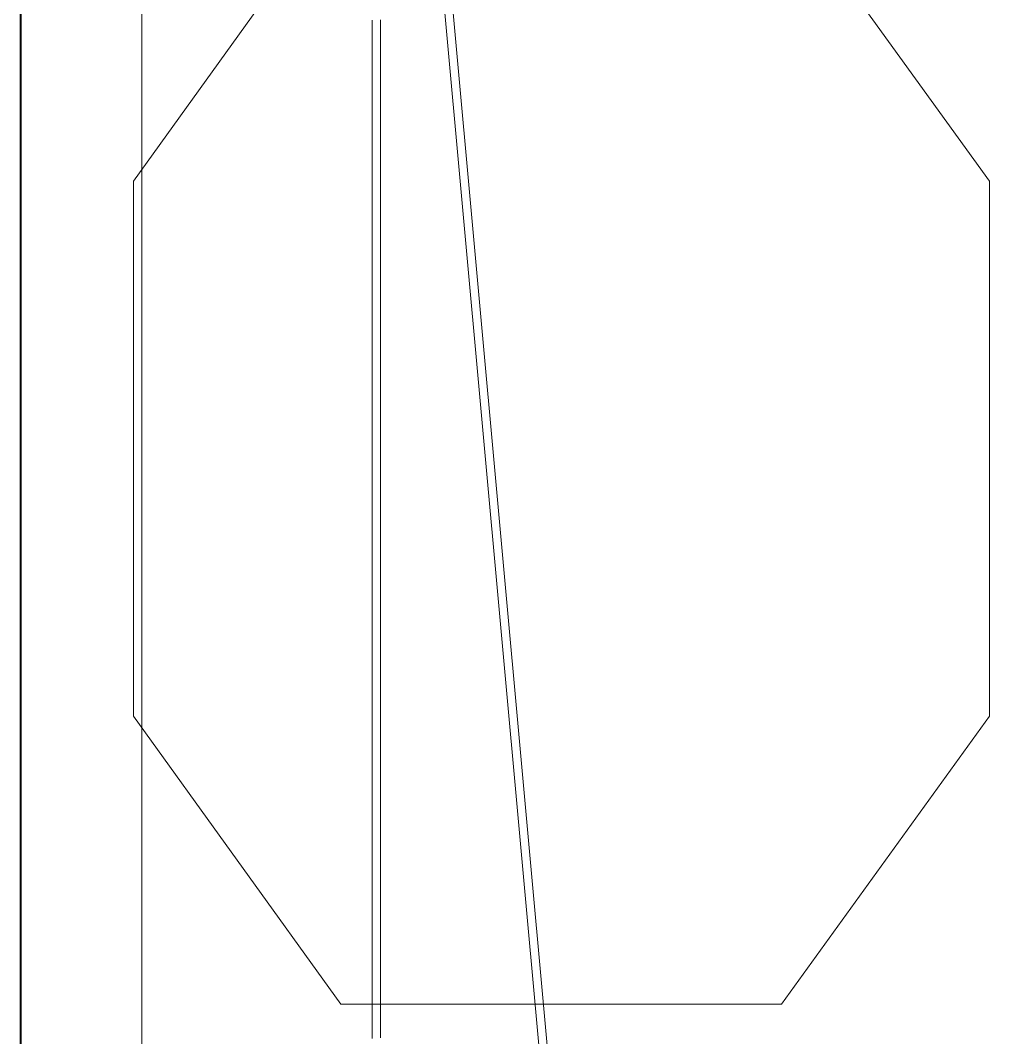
# Model space of a CAD drawing. Extents: x 65572 to 72871, y 30718 to 33858.
# Drawn here: x 67069.138 to 67073.125, y 32299.257 to 32303.441 of the extents above; entities that cross this region are included whole.
import ezdxf

# ---------------------------------------------------------------- set-up
doc = ezdxf.new("R2010")
doc.units = 0
doc.header["$LTSCALE"] = 0.5
doc.header["$MEASUREMENT"] = 0
doc.layers.get('0').update_dxf_attribs({"color": 20, "linetype": 'CONTINUOUS'})
for name, color, linetype, lineweight in [('Framing', 142, 'CONTINUOUS', 13), ('Layout', 154, 'CONTINUOUS', 5), ('Structure', 7, 'CONTINUOUS', 40)]:
    doc.layers.add(name, color=color, linetype=linetype, lineweight=lineweight)

# ---------------------------------------------------------------- blocks, each defined once
blk = doc.blocks.new('12fstg01')
at = {"color": 0, "linetype": 'ByBlock'}
for p, q in [((0.181428, 0.056002), (0.206338, 0.073992)), ((0.206338, 0.073992), (0.25256, 0.073992)), ((0.25256, 0.073992), (0.277471, 0.056002)), ((0.277471, 0.017898), (0.277471, 0.056002)), ((0.206338, 0), (0.181428, 0.017898)), ((0.25256, 0), (0.277471, 0.017898)), ((0.25256, 0), (0.206338, 0))]:
    blk.add_line(p, q, dxfattribs=at)

msp = doc.modelspace()

# ---------------------------------------------------------------- linework, layer by layer
at = {"layer": 'Framing'}
msp.add_line((67069.638349, 32435.968035), (67069.638349, 32239.968035), dxfattribs=at)
at = {"layer": 'Layout', "linetype": 'ByBlock'}
for p, q in [((67071.620078, 32295.757581), (67070.620078, 32306.757581)), ((67070.585997, 32306.755023), (67071.586002, 32295.754969))]:
    msp.add_line(p, q, dxfattribs=at)
at = {"layer": 'Layout', "linetype": 'ByBlock', "flags": 128}
msp.add_lwpolyline([(67070.585997, 32303.441081), (67070.585997, 32303.436718), (67070.585997, 32303.432355), (67070.585997, 32303.427992), (67070.585997, 32303.423629), (67070.585997, 32303.419266), (67070.585997, 32303.414903), (67070.585997, 32303.41054), (67070.585997, 32303.406177), (67070.585997, 32303.401814), (67070.585997, 32303.397451), (67070.585997, 32303.393088), (67070.585997, 32303.388725), (67070.585997, 32303.384362), (67070.585997, 32303.379999), (67070.585997, 32303.375636), (67070.585997, 32303.371272), (67070.585997, 32303.366909), (67070.585997, 32303.362546), (67070.585997, 32303.358183), (67070.585997, 32303.35382), (67070.585997, 32303.349457), (67070.585997, 32303.345094), (67070.585997, 32303.340731), (67070.585997, 32303.336368), (67070.585997, 32303.332005), (67070.585997, 32303.327642), (67070.585997, 32303.323279), (67070.585997, 32303.318916), (67070.585997, 32303.314553), (67070.585997, 32303.31019), (67070.585997, 32303.305827), (67070.585997, 32303.301464), (67070.585997, 32303.297101), (67070.585997, 32303.292738), (67070.585997, 32303.288374), (67070.585997, 32303.284011), (67070.585997, 32303.279648), (67070.585997, 32303.275285), (67070.585997, 32303.270922), (67070.585997, 32303.266559), (67070.585997, 32303.262196), (67070.585997, 32303.257833), (67070.585997, 32303.25347), (67070.585997, 32303.249107), (67070.585997, 32303.244744), (67070.585997, 32303.240381), (67070.585997, 32303.236018), (67070.585997, 32303.231655), (67070.585997, 32303.227292), (67070.585997, 32303.222929), (67070.585997, 32303.218566), (67070.585997, 32303.214203), (67070.585997, 32303.20984), (67070.585997, 32303.205476), (67070.585997, 32303.201113), (67070.585997, 32303.19675), (67070.585997, 32303.192387), (67070.585997, 32303.188024), (67070.585997, 32303.183661), (67070.585997, 32303.179298), (67070.585997, 32303.174935), (67070.585997, 32303.170572), (67070.585997, 32303.166209), (67070.585997, 32303.161846), (67070.585997, 32303.157483), (67070.585997, 32303.15312), (67070.585997, 32303.148757), (67070.585997, 32303.144394), (67070.585997, 32303.140031), (67070.585997, 32303.135668), (67070.585997, 32303.131305), (67070.585997, 32303.126942), (67070.585997, 32303.122578), (67070.585997, 32303.118215), (67070.585997, 32303.113852), (67070.585997, 32303.109489), (67070.585997, 32303.105126), (67070.585997, 32303.100763), (67070.585997, 32303.0964), (67070.585997, 32303.092037), (67070.585997, 32303.087674), (67070.585997, 32303.083311), (67070.585997, 32303.078948), (67070.585997, 32303.074585), (67070.585997, 32303.070222), (67070.585997, 32303.065859), (67070.585997, 32303.061496), (67070.585997, 32303.057133), (67070.585997, 32303.05277), (67070.585997, 32303.048407), (67070.585997, 32303.044044), (67070.585997, 32303.03968), (67070.585997, 32303.035317), (67070.585997, 32303.030954), (67070.585997, 32303.026591), (67070.585997, 32303.022228), (67070.585997, 32303.017865), (67070.585997, 32303.013502), (67070.585997, 32303.009139), (67070.585997, 32303.004776), (67070.585997, 32303.000413), (67070.585997, 32302.99605), (67070.585997, 32302.991687), (67070.585997, 32302.987324), (67070.585997, 32302.982961), (67070.585997, 32302.978598), (67070.585997, 32302.974235), (67070.585997, 32302.969872), (67070.585997, 32302.965509), (67070.585997, 32302.961146), (67070.585997, 32302.956782), (67070.585997, 32302.952419), (67070.585997, 32302.948056), (67070.585997, 32302.943693), (67070.585997, 32302.93933), (67070.585997, 32302.934967), (67070.585997, 32302.930604), (67070.585997, 32302.926241), (67070.585997, 32302.921878), (67070.585997, 32302.917515), (67070.585997, 32302.913152), (67070.585997, 32302.908789), (67070.585997, 32302.904426), (67070.585997, 32302.900063), (67070.585997, 32302.8957), (67070.585997, 32302.891337), (67070.585997, 32302.886974), (67070.585997, 32302.882611), (67070.585997, 32302.878248), (67070.585997, 32302.873884), (67070.585997, 32302.869521), (67070.585997, 32302.865158), (67070.585997, 32302.860795), (67070.585997, 32302.856432), (67070.585997, 32302.852069), (67070.585997, 32302.847706), (67070.585997, 32302.843343), (67070.585997, 32302.83898), (67070.585997, 32302.834617), (67070.585997, 32302.830254), (67070.585997, 32302.825891), (67070.585997, 32302.821528), (67070.585997, 32302.817165), (67070.585997, 32302.812802), (67070.585997, 32302.808439), (67070.585997, 32302.804076), (67070.585997, 32302.799713), (67070.585997, 32302.79535), (67070.585997, 32302.790986), (67070.585997, 32302.786623), (67070.585997, 32302.78226), (67070.585997, 32302.777897), (67070.585997, 32302.773534), (67070.585997, 32302.769171), (67070.585997, 32302.764808), (67070.585997, 32302.760445), (67070.585997, 32302.756082), (67070.585997, 32302.751719), (67070.585997, 32302.747356), (67070.585997, 32302.742993), (67070.585997, 32302.73863), (67070.585997, 32302.734267), (67070.585997, 32302.729904), (67070.585997, 32302.725541), (67070.585997, 32302.721178), (67070.585997, 32302.716815), (67070.585997, 32302.712452), (67070.585997, 32302.708088), (67070.585997, 32302.703725), (67070.585997, 32302.699362), (67070.585997, 32302.694999), (67070.585997, 32302.690636), (67070.585997, 32302.686273), (67070.585997, 32302.68191), (67070.585997, 32302.677547), (67070.585997, 32302.673184), (67070.585997, 32302.668821), (67070.585997, 32302.664458), (67070.585997, 32302.660095), (67070.585997, 32302.655732), (67070.585997, 32302.651369), (67070.585997, 32302.647006), (67070.585997, 32302.642643), (67070.585997, 32302.63828), (67070.585997, 32302.633917), (67070.585997, 32302.629554), (67070.585997, 32302.62519), (67070.585997, 32302.620827), (67070.585997, 32302.616464), (67070.585997, 32302.612101), (67070.585997, 32302.607738), (67070.585997, 32302.603375), (67070.585997, 32302.599012), (67070.585997, 32302.594649), (67070.585997, 32302.590286), (67070.585997, 32302.585923), (67070.585997, 32302.58156), (67070.585997, 32302.577197), (67070.585997, 32302.572834), (67070.585997, 32302.568471), (67070.585997, 32302.564108), (67070.585997, 32302.559745), (67070.585997, 32302.555382), (67070.585997, 32302.551019), (67070.585997, 32302.546656), (67070.585997, 32302.542292), (67070.585997, 32302.537929), (67070.585997, 32302.533566), (67070.585997, 32302.529203), (67070.585997, 32302.52484), (67070.585997, 32302.520477), (67070.585997, 32302.516114), (67070.585997, 32302.511751), (67070.585997, 32302.507388), (67070.585997, 32302.503025), (67070.585997, 32302.498662), (67070.585997, 32302.494299), (67070.585997, 32302.489936), (67070.585997, 32302.485573), (67070.585997, 32302.48121), (67070.585997, 32302.476847), (67070.585997, 32302.472484), (67070.585997, 32302.468121), (67070.585997, 32302.463758), (67070.585997, 32302.459394), (67070.585997, 32302.455031), (67070.585997, 32302.450668), (67070.585997, 32302.446305), (67070.585997, 32302.441942), (67070.585997, 32302.437579), (67070.585997, 32302.433216), (67070.585997, 32302.428853), (67070.585997, 32302.42449), (67070.585997, 32302.420127), (67070.585997, 32302.415764), (67070.585997, 32302.411401), (67070.585997, 32302.407038), (67070.585997, 32302.402675), (67070.585997, 32302.398312), (67070.585997, 32302.393949), (67070.585997, 32302.389586), (67070.585997, 32302.385223), (67070.585997, 32302.38086), (67070.585997, 32302.376496), (67070.585997, 32302.372133), (67070.585997, 32302.36777), (67070.585997, 32302.363407), (67070.585997, 32302.359044), (67070.585997, 32302.354681), (67070.585997, 32302.350318), (67070.585997, 32302.345955), (67070.585997, 32302.341592), (67070.585997, 32302.337229), (67070.585997, 32302.332866), (67070.585997, 32302.328503), (67070.585997, 32302.32414), (67070.585997, 32302.319777), (67070.585997, 32302.315414), (67070.585997, 32302.311051), (67070.585997, 32302.306688), (67070.585997, 32302.302325), (67070.585997, 32302.297962), (67070.585997, 32302.293598), (67070.585997, 32302.289235), (67070.585997, 32302.284872), (67070.585997, 32302.280509), (67070.585997, 32302.276146), (67070.585997, 32302.271783), (67070.585997, 32302.26742), (67070.585997, 32302.263057), (67070.585997, 32302.258694), (67070.585997, 32302.254331), (67070.585997, 32302.249968), (67070.585997, 32302.245605), (67070.585997, 32302.241242), (67070.585997, 32302.236879), (67070.585997, 32302.231654), (67070.585997, 32302.22643), (67070.585997, 32302.221205), (67070.585997, 32302.215981), (67070.585997, 32302.210756), (67070.585997, 32302.205532), (67070.585997, 32302.200307), (67070.585997, 32302.195083), (67070.585997, 32302.189858), (67070.585997, 32302.184633), (67070.585997, 32302.179409), (67070.585997, 32302.174184), (67070.585997, 32302.16896), (67070.585997, 32302.163735), (67070.585997, 32302.158511), (67070.585997, 32302.153286), (67070.585997, 32302.148062), (67070.585997, 32302.142837), (67070.585997, 32302.137613), (67070.585997, 32302.132388), (67070.585997, 32302.127164), (67070.585997, 32302.121939), (67070.585997, 32302.116715), (67070.585997, 32302.11149), (67070.585997, 32302.106265), (67070.585997, 32302.101041), (67070.585997, 32302.095816), (67070.585997, 32302.090592), (67070.585997, 32302.085367), (67070.585997, 32302.080143), (67070.585997, 32302.074918), (67070.585997, 32302.069694), (67070.585997, 32302.064469), (67070.585997, 32302.059245), (67070.585997, 32302.05402), (67070.585997, 32302.048796), (67070.585997, 32302.043571), (67070.585997, 32302.038347), (67070.585997, 32302.033122), (67070.585997, 32302.027897), (67070.585997, 32302.022673), (67070.585997, 32302.017448), (67070.585997, 32302.012224), (67070.585997, 32302.006999), (67070.585997, 32302.001775), (67070.585997, 32301.99655), (67070.585997, 32301.991326), (67070.585997, 32301.986101), (67070.585997, 32301.980877), (67070.585997, 32301.975652), (67070.585997, 32301.970428), (67070.585997, 32301.965203), (67070.585997, 32301.959979), (67070.585997, 32301.954754), (67070.585997, 32301.949529), (67070.585997, 32301.944305), (67070.585997, 32301.93908), (67070.585997, 32301.933856), (67070.585997, 32301.928631), (67070.585997, 32301.923407), (67070.585997, 32301.918182), (67070.585997, 32301.912958), (67070.585997, 32301.907733), (67070.585997, 32301.902509), (67070.585997, 32301.897284), (67070.585997, 32301.89206), (67070.585997, 32301.886835), (67070.585997, 32301.881611), (67070.585997, 32301.876386), (67070.585997, 32301.871161), (67070.585997, 32301.865937), (67070.585997, 32301.860712), (67070.585997, 32301.855488), (67070.585997, 32301.850263), (67070.585997, 32301.845039), (67070.585997, 32301.839814), (67070.585997, 32301.83459), (67070.585997, 32301.829365), (67070.585997, 32301.824141), (67070.585997, 32301.818916), (67070.585997, 32301.813692), (67070.585997, 32301.808467), (67070.585997, 32301.803243), (67070.585997, 32301.798018), (67070.585997, 32301.792793), (67070.585997, 32301.787569), (67070.585997, 32301.782344), (67070.585997, 32301.77712), (67070.585997, 32301.771895), (67070.585997, 32301.766671), (67070.585997, 32301.761446), (67070.585997, 32301.756222), (67070.585997, 32301.750997), (67070.585997, 32301.745773), (67070.585997, 32301.740548), (67070.585997, 32301.735324), (67070.585997, 32301.730099), (67070.585997, 32301.724875), (67070.585997, 32301.71965), (67070.585997, 32301.714426), (67070.585997, 32301.709201), (67070.585997, 32301.703976), (67070.585997, 32301.698752), (67070.585997, 32301.693527), (67070.585997, 32301.688303), (67070.585997, 32301.683078), (67070.585997, 32301.677854), (67070.585997, 32301.672629), (67070.585997, 32301.667405), (67070.585997, 32301.66218), (67070.585997, 32301.656956), (67070.585997, 32301.651731), (67070.585997, 32301.646507), (67070.585997, 32301.641282), (67070.585997, 32301.636058), (67070.585997, 32301.630833), (67070.585997, 32301.625608), (67070.585997, 32301.620384), (67070.585997, 32301.615159), (67070.585997, 32301.609935), (67070.585997, 32301.60471), (67070.585997, 32301.599486), (67070.585997, 32301.594261), (67070.585997, 32301.589037), (67070.585997, 32301.583812), (67070.585997, 32301.578588), (67070.585997, 32301.573363), (67070.585997, 32301.568139), (67070.585997, 32301.562914), (67070.585997, 32301.55769), (67070.585997, 32301.552465), (67070.585997, 32301.54724), (67070.585997, 32301.542016), (67070.585997, 32301.536791), (67070.585997, 32301.531567), (67070.585997, 32301.526342), (67070.585997, 32301.521118), (67070.585997, 32301.515893), (67070.585997, 32301.510669), (67070.585997, 32301.505444), (67070.585997, 32301.50022), (67070.585997, 32301.494995), (67070.585997, 32301.489771), (67070.585997, 32301.484546), (67070.585997, 32301.479322), (67070.585997, 32301.474097), (67070.585997, 32301.468872), (67070.585997, 32301.463648), (67070.585997, 32301.458423), (67070.585997, 32301.453199), (67070.585997, 32301.447974), (67070.585997, 32301.44275), (67070.585997, 32301.437525), (67070.585997, 32301.432301), (67070.585997, 32301.427076), (67070.585997, 32301.421852), (67070.585997, 32301.416627), (67070.585997, 32301.411403), (67070.585997, 32301.406178), (67070.585997, 32301.400954), (67070.585997, 32301.395729), (67070.585997, 32301.390504), (67070.585997, 32301.38528), (67070.585997, 32301.380055), (67070.585997, 32301.374831), (67070.585997, 32301.369606), (67070.585997, 32301.364382), (67070.585997, 32301.359157), (67070.585997, 32301.353933), (67070.585997, 32301.348708), (67070.585997, 32301.343484), (67070.585997, 32301.338259), (67070.585997, 32301.333035), (67070.585997, 32301.32781), (67070.585997, 32301.322586), (67070.585997, 32301.317361), (67070.585997, 32301.312137), (67070.585997, 32301.306912), (67070.585997, 32301.301687), (67070.585997, 32301.296463), (67070.585997, 32301.291238), (67070.585997, 32301.286014), (67070.585997, 32301.280789), (67070.585997, 32301.275565), (67070.585997, 32301.27034), (67070.585997, 32301.265116), (67070.585997, 32301.259891), (67070.585997, 32301.254667), (67070.585997, 32301.249442), (67070.585997, 32301.244218), (67070.585997, 32301.238993), (67070.585997, 32301.233769), (67070.585997, 32301.228544), (67070.585997, 32301.223319), (67070.585997, 32301.218095), (67070.585997, 32301.21287), (67070.585997, 32301.207646), (67070.585997, 32301.202421), (67070.585997, 32301.197197), (67070.585997, 32301.191972), (67070.585997, 32301.186748), (67070.585997, 32301.181523), (67070.585997, 32301.176299), (67070.585997, 32301.171074), (67070.585997, 32301.16585), (67070.585997, 32301.160625), (67070.585997, 32301.155401), (67070.585997, 32301.150176), (67070.585997, 32301.144951), (67070.585997, 32301.139727), (67070.585997, 32301.134502), (67070.585997, 32301.129278), (67070.585997, 32301.124053), (67070.585997, 32301.118829), (67070.585997, 32301.113604), (67070.585997, 32301.10838), (67070.585997, 32301.103155), (67070.585997, 32301.097931), (67070.585997, 32301.092706), (67070.585997, 32301.087482), (67070.585997, 32301.082257), (67070.585997, 32301.077033), (67070.585997, 32301.071808), (67070.585997, 32301.066583), (67070.585997, 32301.061359), (67070.585997, 32301.056134), (67070.585997, 32301.05091), (67070.585997, 32301.045685), (67070.585997, 32301.040461), (67070.585997, 32301.035236), (67070.585997, 32301.030012), (67070.585997, 32301.024787), (67070.585997, 32301.019563), (67070.585997, 32301.014338), (67070.585997, 32301.009114), (67070.585997, 32301.003889), (67070.585997, 32300.998665), (67070.585997, 32300.99344), (67070.585997, 32300.988215), (67070.585997, 32300.982991), (67070.585997, 32300.977766), (67070.585997, 32300.972542), (67070.585997, 32300.967317), (67070.585997, 32300.962093), (67070.585997, 32300.956868), (67070.585997, 32300.951644), (67070.585997, 32300.946419), (67070.585997, 32300.941195), (67070.585997, 32300.93597), (67070.585997, 32300.930746), (67070.585997, 32300.925521), (67070.585997, 32300.920297), (67070.585997, 32300.915072), (67070.585997, 32300.909847), (67070.585997, 32300.904623), (67070.585997, 32300.899398), (67070.585997, 32300.894174), (67070.585997, 32300.888949), (67070.585997, 32300.883725), (67070.585997, 32300.8785), (67070.585997, 32300.873276), (67070.585997, 32300.868051), (67070.585997, 32300.862827), (67070.585997, 32300.857602), (67070.585997, 32300.852378), (67070.585997, 32300.847153), (67070.585997, 32300.841929), (67070.585997, 32300.836704), (67070.585997, 32300.83148), (67070.585997, 32300.826255), (67070.585997, 32300.82103), (67070.585997, 32300.815806), (67070.585997, 32300.810581), (67070.585997, 32300.805357), (67070.585997, 32300.800132), (67070.585997, 32300.794908), (67070.585997, 32300.789683), (67070.585997, 32300.784459), (67070.585997, 32300.779234), (67070.585997, 32300.77401), (67070.585997, 32300.768785), (67070.585997, 32300.763561), (67070.585997, 32300.758336), (67070.585997, 32300.753112), (67070.585997, 32300.747887), (67070.585997, 32300.742662), (67070.585997, 32300.737438), (67070.585997, 32300.732213), (67070.585997, 32300.726989), (67070.585997, 32300.721764), (67070.585997, 32300.71654), (67070.585997, 32300.711315), (67070.585997, 32300.706091), (67070.585997, 32300.700866), (67070.585997, 32300.695642), (67070.585997, 32300.690417), (67070.585997, 32300.685193), (67070.585997, 32300.679968), (67070.585997, 32300.674744), (67070.585997, 32300.669519), (67070.585997, 32300.664294), (67070.585997, 32300.65907), (67070.585997, 32300.653845), (67070.585997, 32300.648621), (67070.585997, 32300.643396), (67070.585997, 32300.638172), (67070.585997, 32300.632947), (67070.585997, 32300.627723), (67070.585997, 32300.622498), (67070.585997, 32300.617274), (67070.585997, 32300.612049), (67070.585997, 32300.606825), (67070.585997, 32300.6016), (67070.585997, 32300.596376), (67070.585997, 32300.591151), (67070.585997, 32300.585926), (67070.585997, 32300.580702), (67070.585997, 32300.575477), (67070.585997, 32300.570253), (67070.585997, 32300.565028), (67070.585997, 32300.559804), (67070.585997, 32300.554579), (67070.585997, 32300.549355), (67070.585997, 32300.54413), (67070.585997, 32300.538906), (67070.585997, 32300.533681), (67070.585997, 32300.528457), (67070.585997, 32300.523232), (67070.585997, 32300.518008), (67070.585997, 32300.512783), (67070.585997, 32300.507558), (67070.585997, 32300.502334), (67070.585997, 32300.497109), (67070.585997, 32300.491885), (67070.585997, 32300.48666), (67070.585997, 32300.481436), (67070.585997, 32300.476211), (67070.585997, 32300.470987), (67070.585997, 32300.465762), (67070.585997, 32300.460538), (67070.585997, 32300.455313), (67070.585997, 32300.450089), (67070.585997, 32300.444864), (67070.585997, 32300.43964), (67070.585997, 32300.434415), (67070.585997, 32300.429191), (67070.585997, 32300.423966), (67070.585997, 32300.418741), (67070.585997, 32300.413517), (67070.585997, 32300.408292), (67070.585997, 32300.403068), (67070.585997, 32300.397843), (67070.585997, 32300.392619), (67070.585997, 32300.387394), (67070.585997, 32300.38217), (67070.585997, 32300.376945), (67070.585997, 32300.371721), (67070.585997, 32300.366496), (67070.585997, 32300.361272), (67070.585997, 32300.356047), (67070.585997, 32300.350823), (67070.585997, 32300.345598), (67070.585997, 32300.340373), (67070.585997, 32300.335149), (67070.585997, 32300.329924), (67070.585997, 32300.3247), (67070.585997, 32300.319475), (67070.585997, 32300.314251), (67070.585997, 32300.309026), (67070.585997, 32300.303802), (67070.585997, 32300.298577), (67070.585997, 32300.293353), (67070.585997, 32300.288128), (67070.585997, 32300.282904), (67070.585997, 32300.277679), (67070.585997, 32300.272455), (67070.585997, 32300.26723), (67070.585997, 32300.262005), (67070.585997, 32300.256781), (67070.585997, 32300.251556), (67070.585997, 32300.246332), (67070.585997, 32300.241107), (67070.585997, 32300.235883), (67070.585997, 32300.230658), (67070.585997, 32300.225434), (67070.585997, 32300.220209), (67070.585997, 32300.214985), (67070.585997, 32300.20976), (67070.585997, 32300.204536), (67070.585997, 32300.199311), (67070.585997, 32300.194087), (67070.585997, 32300.188862), (67070.585997, 32300.183637), (67070.585997, 32300.178413), (67070.585997, 32300.173188), (67070.585997, 32300.167964), (67070.585997, 32300.162739), (67070.585997, 32300.157515), (67070.585997, 32300.15229), (67070.585997, 32300.147066), (67070.585997, 32300.141841), (67070.585997, 32300.136617), (67070.585997, 32300.131392), (67070.585997, 32300.126168), (67070.585997, 32300.120943), (67070.585997, 32300.115719), (67070.585997, 32300.110494), (67070.585997, 32300.105269), (67070.585997, 32300.100045), (67070.585997, 32300.09482), (67070.585997, 32300.089596), (67070.585997, 32300.084371), (67070.585997, 32300.079147), (67070.585997, 32300.073922), (67070.585997, 32300.068698), (67070.585997, 32300.063473), (67070.585997, 32300.058249), (67070.585997, 32300.053024), (67070.585997, 32300.0478), (67070.585997, 32300.042575), (67070.585997, 32300.037351), (67070.585997, 32300.032126), (67070.585997, 32300.026902), (67070.585997, 32300.021677), (67070.585997, 32300.016452), (67070.585997, 32300.011228), (67070.585997, 32300.006003), (67070.585997, 32300.000779), (67070.585997, 32299.995554), (67070.585997, 32299.99033), (67070.585997, 32299.985105), (67070.585997, 32299.979881), (67070.585997, 32299.974656), (67070.585997, 32299.969432), (67070.585997, 32299.964207), (67070.585997, 32299.958683), (67070.585997, 32299.952859), (67070.585997, 32299.947035), (67070.585997, 32299.941211), (67070.585997, 32299.935387), (67070.585997, 32299.929563), (67070.585997, 32299.923739), (67070.585997, 32299.917915), (67070.585997, 32299.912091), (67070.585997, 32299.906267), (67070.585997, 32299.900443), (67070.585997, 32299.894618), (67070.585997, 32299.888794), (67070.585997, 32299.88297), (67070.585997, 32299.877146), (67070.585997, 32299.871322), (67070.585997, 32299.865498), (67070.585997, 32299.859674), (67070.585997, 32299.85385), (67070.585997, 32299.848026), (67070.585997, 32299.842202), (67070.585997, 32299.836378), (67070.585997, 32299.830554), (67070.585997, 32299.82473), (67070.585997, 32299.818906), (67070.585997, 32299.813082), (67070.585997, 32299.807258), (67070.585997, 32299.801434), (67070.585997, 32299.79561), (67070.585997, 32299.789786), (67070.585997, 32299.783962), (67070.585997, 32299.778138), (67070.585997, 32299.772314), (67070.585997, 32299.76649), (67070.585997, 32299.760666), (67070.585997, 32299.754842), (67070.585997, 32299.749018), (67070.585997, 32299.743194), (67070.585997, 32299.73737), (67070.585997, 32299.731546), (67070.585997, 32299.725722), (67070.585997, 32299.719898), (67070.585997, 32299.714073), (67070.585997, 32299.708249), (67070.585997, 32299.702425), (67070.585997, 32299.696601), (67070.585997, 32299.690777), (67070.585997, 32299.684953), (67070.585997, 32299.679129), (67070.585997, 32299.673305), (67070.585997, 32299.667481), (67070.585997, 32299.661657), (67070.585997, 32299.655833), (67070.585997, 32299.650009), (67070.585997, 32299.644185), (67070.585997, 32299.638361), (67070.585997, 32299.632537), (67070.585997, 32299.626713), (67070.585997, 32299.620889), (67070.585997, 32299.615065), (67070.585997, 32299.609241), (67070.585997, 32299.603417), (67070.585997, 32299.597593), (67070.585997, 32299.591769), (67070.585997, 32299.585945), (67070.585997, 32299.580121), (67070.585997, 32299.574297), (67070.585997, 32299.568473), (67070.585997, 32299.562649), (67070.585997, 32299.556825), (67070.585997, 32299.551001), (67070.585997, 32299.545177), (67070.585997, 32299.539352), (67070.585997, 32299.533528), (67070.585997, 32299.527704), (67070.585997, 32299.52188), (67070.585997, 32299.516056), (67070.585997, 32299.510232), (67070.585997, 32299.504408), (67070.585997, 32299.498584), (67070.585997, 32299.49276), (67070.585997, 32299.486936), (67070.585997, 32299.481112), (67070.585997, 32299.475288), (67070.585997, 32299.469464), (67070.585997, 32299.46364), (67070.585997, 32299.457816), (67070.585997, 32299.451992), (67070.585997, 32299.446168), (67070.585997, 32299.440344), (67070.585997, 32299.43452), (67070.585997, 32299.428696), (67070.585997, 32299.422872), (67070.585997, 32299.417048), (67070.585997, 32299.411224), (67070.585997, 32299.4054), (67070.585997, 32299.399576), (67070.585997, 32299.393752), (67070.585997, 32299.387928), (67070.585997, 32299.382104), (67070.585997, 32299.37628), (67070.585997, 32299.370456), (67070.585997, 32299.364632), (67070.585997, 32299.358807), (67070.585997, 32299.352983), (67070.585997, 32299.347159), (67070.585997, 32299.341335), (67070.585997, 32299.335511), (67070.585997, 32299.329687), (67070.585997, 32299.323863), (67070.585997, 32299.318039), (67070.585997, 32299.312215), (67070.585997, 32299.306391), (67070.585997, 32299.300567), (67070.585997, 32299.294743), (67070.585997, 32299.288919), (67070.585997, 32299.283095), (67070.585997, 32299.277271), (67070.585997, 32299.271447), (67070.585997, 32299.265623), (67070.585997, 32299.259799), (67070.585997, 32299.253975)], dxfattribs=at)
at = {"layer": 'Layout', "linetype": 'ByBlock'}
msp.add_lwpolyline([(67070.620078, 32303.442553), (67070.620078, 32303.438436), (67070.620078, 32303.434318), (67070.620078, 32303.430201), (67070.620078, 32303.426084), (67070.620078, 32303.421966), (67070.620078, 32303.417849), (67070.620078, 32303.413732), (67070.620078, 32303.409614), (67070.620078, 32303.405497), (67070.620078, 32303.40138), (67070.620078, 32303.397262), (67070.620078, 32303.393145), (67070.620078, 32303.389028), (67070.620078, 32303.38491), (67070.620078, 32303.380793), (67070.620078, 32303.376676), (67070.620078, 32303.372558), (67070.620078, 32303.368441), (67070.620078, 32303.364324), (67070.620078, 32303.360206), (67070.620078, 32303.356089), (67070.620078, 32303.351972), (67070.620078, 32303.347854), (67070.620078, 32303.343737), (67070.620078, 32303.33962), (67070.620078, 32303.335502), (67070.620078, 32303.331385), (67070.620078, 32303.327268), (67070.620078, 32303.32315), (67070.620078, 32303.319033), (67070.620078, 32303.314916), (67070.620078, 32303.310798), (67070.620078, 32303.306681), (67070.620078, 32303.302564), (67070.620078, 32303.298446), (67070.620078, 32303.294329), (67070.620078, 32303.290212), (67070.620078, 32303.286094), (67070.620078, 32303.281977), (67070.620078, 32303.27786), (67070.620078, 32303.273742), (67070.620078, 32303.269625), (67070.620078, 32303.265508), (67070.620078, 32303.26139), (67070.620078, 32303.257273), (67070.620078, 32303.253156), (67070.620078, 32303.249038), (67070.620078, 32303.244921), (67070.620078, 32303.240559), (67070.620078, 32303.235952), (67070.620078, 32303.231344), (67070.620078, 32303.226737), (67070.620078, 32303.22213), (67070.620078, 32303.217522), (67070.620078, 32303.212915), (67070.620078, 32303.208308), (67070.620078, 32303.2037), (67070.620078, 32303.199093), (67070.620078, 32303.194486), (67070.620078, 32303.189879), (67070.620078, 32303.185271), (67070.620078, 32303.180664), (67070.620078, 32303.176057), (67070.620078, 32303.171449), (67070.620078, 32303.166842), (67070.620078, 32303.162235), (67070.620078, 32303.157627), (67070.620078, 32303.15302), (67070.620078, 32303.148413), (67070.620078, 32303.143806), (67070.620078, 32303.139198), (67070.620078, 32303.134591), (67070.620078, 32303.129984), (67070.620078, 32303.125376), (67070.620078, 32303.120769), (67070.620078, 32303.116162), (67070.620078, 32303.111554), (67070.620078, 32303.106947), (67070.620078, 32303.10234), (67070.620078, 32303.097733), (67070.620078, 32303.093125), (67070.620078, 32303.088518), (67070.620078, 32303.083911), (67070.620078, 32303.079303), (67070.620078, 32303.074696), (67070.620078, 32303.070089), (67070.620078, 32303.065482), (67070.620078, 32303.060874), (67070.620078, 32303.056267), (67070.620078, 32303.05166), (67070.620078, 32303.047052), (67070.620078, 32303.042445), (67070.620078, 32303.037838), (67070.620078, 32303.03323), (67070.620078, 32303.028623), (67070.620078, 32303.024016), (67070.620078, 32303.019409), (67070.620078, 32303.014801), (67070.620078, 32303.010194), (67070.620078, 32303.005587), (67070.620078, 32303.000979), (67070.620078, 32302.996372), (67070.620078, 32302.991765), (67070.620078, 32302.987157), (67070.620078, 32302.98255), (67070.620078, 32302.977943), (67070.620078, 32302.973336), (67070.620078, 32302.968728), (67070.620078, 32302.964121), (67070.620078, 32302.959514), (67070.620078, 32302.954906), (67070.620078, 32302.950299), (67070.620078, 32302.945692), (67070.620078, 32302.941084), (67070.620078, 32302.936477), (67070.620078, 32302.93187), (67070.620078, 32302.927263), (67070.620078, 32302.922655), (67070.620078, 32302.918048), (67070.620078, 32302.913441), (67070.620078, 32302.908833), (67070.620078, 32302.904226), (67070.620078, 32302.899619), (67070.620078, 32302.895011), (67070.620078, 32302.890404), (67070.620078, 32302.885797), (67070.620078, 32302.88119), (67070.620078, 32302.876582), (67070.620078, 32302.871975), (67070.620078, 32302.867368), (67070.620078, 32302.86276), (67070.620078, 32302.858153), (67070.620078, 32302.853546), (67070.620078, 32302.848938), (67070.620078, 32302.844331), (67070.620078, 32302.839724), (67070.620078, 32302.835117), (67070.620078, 32302.830509), (67070.620078, 32302.825902), (67070.620078, 32302.821295), (67070.620078, 32302.816687), (67070.620078, 32302.81208), (67070.620078, 32302.807473), (67070.620078, 32302.802866), (67070.620078, 32302.798258), (67070.620078, 32302.793651), (67070.620078, 32302.789044), (67070.620078, 32302.784436), (67070.620078, 32302.779829), (67070.620078, 32302.775222), (67070.620078, 32302.770614), (67070.620078, 32302.766007), (67070.620078, 32302.7614), (67070.620078, 32302.756793), (67070.620078, 32302.752185), (67070.620078, 32302.747578), (67070.620078, 32302.742971), (67070.620078, 32302.738363), (67070.620078, 32302.733756), (67070.620078, 32302.729149), (67070.620078, 32302.724541), (67070.620078, 32302.719934), (67070.620078, 32302.715327), (67070.620078, 32302.71072), (67070.620078, 32302.706112), (67070.620078, 32302.701505), (67070.620078, 32302.696898), (67070.620078, 32302.69229), (67070.620078, 32302.687683), (67070.620078, 32302.683076), (67070.620078, 32302.678468), (67070.620078, 32302.673861), (67070.620078, 32302.669254), (67070.620078, 32302.664647), (67070.620078, 32302.660039), (67070.620078, 32302.655432), (67070.620078, 32302.650825), (67070.620078, 32302.646217), (67070.620078, 32302.64161), (67070.620078, 32302.637003), (67070.620078, 32302.632395), (67070.620078, 32302.627788), (67070.620078, 32302.623181), (67070.620078, 32302.618574), (67070.620078, 32302.613966), (67070.620078, 32302.609359), (67070.620078, 32302.604752), (67070.620078, 32302.600144), (67070.620078, 32302.595537), (67070.620078, 32302.59093), (67070.620078, 32302.586322), (67070.620078, 32302.581715), (67070.620078, 32302.577108), (67070.620078, 32302.572501), (67070.620078, 32302.567893), (67070.620078, 32302.563286), (67070.620078, 32302.558679), (67070.620078, 32302.554071), (67070.620078, 32302.549464), (67070.620078, 32302.544857), (67070.620078, 32302.54025), (67070.620078, 32302.535642), (67070.620078, 32302.531035), (67070.620078, 32302.526428), (67070.620078, 32302.52182), (67070.620078, 32302.517213), (67070.620078, 32302.512606), (67070.620078, 32302.507998), (67070.620078, 32302.503391), (67070.620078, 32302.498784), (67070.620078, 32302.494177), (67070.620078, 32302.489569), (67070.620078, 32302.484962), (67070.620078, 32302.480355), (67070.620078, 32302.475747), (67070.620078, 32302.47114), (67070.620078, 32302.466533), (67070.620078, 32302.461925), (67070.620078, 32302.457318), (67070.620078, 32302.452711), (67070.620078, 32302.448104), (67070.620078, 32302.443496), (67070.620078, 32302.438889), (67070.620078, 32302.434282), (67070.620078, 32302.429674), (67070.620078, 32302.425067), (67070.620078, 32302.42046), (67070.620078, 32302.415852), (67070.620078, 32302.411245), (67070.620078, 32302.406638), (67070.620078, 32302.402031), (67070.620078, 32302.397423), (67070.620078, 32302.392816), (67070.620078, 32302.388209), (67070.620078, 32302.383601), (67070.620078, 32302.378994), (67070.620078, 32302.374387), (67070.620078, 32302.369779), (67070.620078, 32302.365172), (67070.620078, 32302.360565), (67070.620078, 32302.355958), (67070.620078, 32302.35135), (67070.620078, 32302.346743), (67070.620078, 32302.342136), (67070.620078, 32302.337528), (67070.620078, 32302.332921), (67070.620078, 32302.328314), (67070.620078, 32302.323706), (67070.620078, 32302.319099), (67070.620078, 32302.314492), (67070.620078, 32302.309885), (67070.620078, 32302.305277), (67070.620078, 32302.30067), (67070.620078, 32302.296063), (67070.620078, 32302.291455), (67070.620078, 32302.286848), (67070.620078, 32302.282241), (67070.620078, 32302.277633), (67070.620078, 32302.273026), (67070.620078, 32302.268419), (67070.620078, 32302.263812), (67070.620078, 32302.259204), (67070.620078, 32302.254597), (67070.620078, 32302.24999), (67070.620078, 32302.245382), (67070.620078, 32302.240775), (67070.620078, 32302.235859), (67070.620078, 32302.23082), (67070.620078, 32302.225781), (67070.620078, 32302.220741), (67070.620078, 32302.215702), (67070.620078, 32302.210663), (67070.620078, 32302.205623), (67070.620078, 32302.200584), (67070.620078, 32302.195545), (67070.620078, 32302.190505), (67070.620078, 32302.185466), (67070.620078, 32302.180427), (67070.620078, 32302.175387), (67070.620078, 32302.170348), (67070.620078, 32302.165309), (67070.620078, 32302.160269), (67070.620078, 32302.15523), (67070.620078, 32302.150191), (67070.620078, 32302.145151), (67070.620078, 32302.140112), (67070.620078, 32302.135073), (67070.620078, 32302.130033), (67070.620078, 32302.124994), (67070.620078, 32302.119955), (67070.620078, 32302.114915), (67070.620078, 32302.109876), (67070.620078, 32302.104837), (67070.620078, 32302.099797), (67070.620078, 32302.094758), (67070.620078, 32302.089719), (67070.620078, 32302.08468), (67070.620078, 32302.07964), (67070.620078, 32302.074601), (67070.620078, 32302.069562), (67070.620078, 32302.064522), (67070.620078, 32302.059483), (67070.620078, 32302.054444), (67070.620078, 32302.049404), (67070.620078, 32302.044365), (67070.620078, 32302.039326), (67070.620078, 32302.034286), (67070.620078, 32302.029247), (67070.620078, 32302.024208), (67070.620078, 32302.019168), (67070.620078, 32302.014129), (67070.620078, 32302.00909), (67070.620078, 32302.00405), (67070.620078, 32301.999011), (67070.620078, 32301.993972), (67070.620078, 32301.988932), (67070.620078, 32301.983893), (67070.620078, 32301.978854), (67070.620078, 32301.973814), (67070.620078, 32301.968775), (67070.620078, 32301.963736), (67070.620078, 32301.958696), (67070.620078, 32301.953657), (67070.620078, 32301.948618), (67070.620078, 32301.943578), (67070.620078, 32301.938539), (67070.620078, 32301.9335), (67070.620078, 32301.92846), (67070.620078, 32301.923421), (67070.620078, 32301.918382), (67070.620078, 32301.913343), (67070.620078, 32301.908303), (67070.620078, 32301.903264), (67070.620078, 32301.898225), (67070.620078, 32301.893185), (67070.620078, 32301.888146), (67070.620078, 32301.883107), (67070.620078, 32301.878067), (67070.620078, 32301.873028), (67070.620078, 32301.867989), (67070.620078, 32301.862949), (67070.620078, 32301.85791), (67070.620078, 32301.852871), (67070.620078, 32301.847831), (67070.620078, 32301.842792), (67070.620078, 32301.837753), (67070.620078, 32301.832713), (67070.620078, 32301.827674), (67070.620078, 32301.822635), (67070.620078, 32301.817595), (67070.620078, 32301.812556), (67070.620078, 32301.807517), (67070.620078, 32301.802477), (67070.620078, 32301.797438), (67070.620078, 32301.792399), (67070.620078, 32301.787359), (67070.620078, 32301.78232), (67070.620078, 32301.777281), (67070.620078, 32301.772241), (67070.620078, 32301.767202), (67070.620078, 32301.762163), (67070.620078, 32301.757123), (67070.620078, 32301.752084), (67070.620078, 32301.747045), (67070.620078, 32301.742006), (67070.620078, 32301.736966), (67070.620078, 32301.731927), (67070.620078, 32301.726888), (67070.620078, 32301.721848), (67070.620078, 32301.716809), (67070.620078, 32301.71177), (67070.620078, 32301.70673), (67070.620078, 32301.701691), (67070.620078, 32301.696652), (67070.620078, 32301.691612), (67070.620078, 32301.686573), (67070.620078, 32301.681534), (67070.620078, 32301.676494), (67070.620078, 32301.671455), (67070.620078, 32301.666416), (67070.620078, 32301.661376), (67070.620078, 32301.656337), (67070.620078, 32301.651298), (67070.620078, 32301.646258), (67070.620078, 32301.641219), (67070.620078, 32301.63618), (67070.620078, 32301.63114), (67070.620078, 32301.626101), (67070.620078, 32301.621062), (67070.620078, 32301.616022), (67070.620078, 32301.610983), (67070.620078, 32301.605944), (67070.620078, 32301.600904), (67070.620078, 32301.595865), (67070.620078, 32301.590826), (67070.620078, 32301.585786), (67070.620078, 32301.580747), (67070.620078, 32301.575708), (67070.620078, 32301.570668), (67070.620078, 32301.565629), (67070.620078, 32301.56059), (67070.620078, 32301.555551), (67070.620078, 32301.550511), (67070.620078, 32301.545472), (67070.620078, 32301.540433), (67070.620078, 32301.535393), (67070.620078, 32301.530354), (67070.620078, 32301.525315), (67070.620078, 32301.520275), (67070.620078, 32301.515236), (67070.620078, 32301.510197), (67070.620078, 32301.505157), (67070.620078, 32301.500118), (67070.620078, 32301.495079), (67070.620078, 32301.490039), (67070.620078, 32301.485), (67070.620078, 32301.479961), (67070.620078, 32301.474921), (67070.620078, 32301.469882), (67070.620078, 32301.464843), (67070.620078, 32301.459803), (67070.620078, 32301.454764), (67070.620078, 32301.449725), (67070.620078, 32301.444685), (67070.620078, 32301.439646), (67070.620078, 32301.434607), (67070.620078, 32301.429567), (67070.620078, 32301.424528), (67070.620078, 32301.419489), (67070.620078, 32301.414449), (67070.620078, 32301.40941), (67070.620078, 32301.404371), (67070.620078, 32301.399331), (67070.620078, 32301.394292), (67070.620078, 32301.389253), (67070.620078, 32301.384214), (67070.620078, 32301.379174), (67070.620078, 32301.374135), (67070.620078, 32301.369096), (67070.620078, 32301.364056), (67070.620078, 32301.359017), (67070.620078, 32301.353978), (67070.620078, 32301.348938), (67070.620078, 32301.343899), (67070.620078, 32301.33886), (67070.620078, 32301.33382), (67070.620078, 32301.328781), (67070.620078, 32301.323742), (67070.620078, 32301.318702), (67070.620078, 32301.313663), (67070.620078, 32301.308624), (67070.620078, 32301.303584), (67070.620078, 32301.298545), (67070.620078, 32301.293506), (67070.620078, 32301.288466), (67070.620078, 32301.283427), (67070.620078, 32301.278388), (67070.620078, 32301.273348), (67070.620078, 32301.268309), (67070.620078, 32301.26327), (67070.620078, 32301.25823), (67070.620078, 32301.253191), (67070.620078, 32301.248152), (67070.620078, 32301.243112), (67070.620078, 32301.238073), (67070.620078, 32301.233034), (67070.620078, 32301.227994), (67070.620078, 32301.222955), (67070.620078, 32301.217916), (67070.620078, 32301.212877), (67070.620078, 32301.207837), (67070.620078, 32301.202798), (67070.620078, 32301.197759), (67070.620078, 32301.192719), (67070.620078, 32301.18768), (67070.620078, 32301.182641), (67070.620078, 32301.177601), (67070.620078, 32301.172562), (67070.620078, 32301.167523), (67070.620078, 32301.162483), (67070.620078, 32301.157444), (67070.620078, 32301.152405), (67070.620078, 32301.147365), (67070.620078, 32301.142326), (67070.620078, 32301.136944), (67070.620078, 32301.131536), (67070.620078, 32301.126128), (67070.620078, 32301.12072), (67070.620078, 32301.115312), (67070.620078, 32301.109904), (67070.620078, 32301.104496), (67070.620078, 32301.099089), (67070.620078, 32301.093681), (67070.620078, 32301.088273), (67070.620078, 32301.082865), (67070.620078, 32301.077457), (67070.620078, 32301.072049), (67070.620078, 32301.066641), (67070.620078, 32301.061233), (67070.620078, 32301.055825), (67070.620078, 32301.050417), (67070.620078, 32301.045009), (67070.620078, 32301.039601), (67070.620078, 32301.034193), (67070.620078, 32301.028785), (67070.620078, 32301.023377), (67070.620078, 32301.017969), (67070.620078, 32301.012561), (67070.620078, 32301.007153), (67070.620078, 32301.001745), (67070.620078, 32300.996337), (67070.620078, 32300.990929), (67070.620078, 32300.985521), (67070.620078, 32300.980113), (67070.620078, 32300.974705), (67070.620078, 32300.969297), (67070.620078, 32300.963889), (67070.620078, 32300.958481), (67070.620078, 32300.953073), (67070.620078, 32300.947665), (67070.620078, 32300.942257), (67070.620078, 32300.936849), (67070.620078, 32300.931441), (67070.620078, 32300.926033), (67070.620078, 32300.920625), (67070.620078, 32300.915217), (67070.620078, 32300.909809), (67070.620078, 32300.904401), (67070.620078, 32300.898993), (67070.620078, 32300.893585), (67070.620078, 32300.888177), (67070.620078, 32300.882769), (67070.620078, 32300.877361), (67070.620078, 32300.871953), (67070.620078, 32300.866546), (67070.620078, 32300.861138), (67070.620078, 32300.85573), (67070.620078, 32300.850322), (67070.620078, 32300.844914), (67070.620078, 32300.839506), (67070.620078, 32300.834098), (67070.620078, 32300.82869), (67070.620078, 32300.823282), (67070.620078, 32300.817874), (67070.620078, 32300.812466), (67070.620078, 32300.807058), (67070.620078, 32300.80165), (67070.620078, 32300.796242), (67070.620078, 32300.790834), (67070.620078, 32300.785426), (67070.620078, 32300.780018), (67070.620078, 32300.77461), (67070.620078, 32300.769202), (67070.620078, 32300.763794), (67070.620078, 32300.758386), (67070.620078, 32300.752978), (67070.620078, 32300.74757), (67070.620078, 32300.742162), (67070.620078, 32300.736754), (67070.620078, 32300.731346), (67070.620078, 32300.725938), (67070.620078, 32300.72053), (67070.620078, 32300.715122), (67070.620078, 32300.709714), (67070.620078, 32300.704306), (67070.620078, 32300.698898), (67070.620078, 32300.69349), (67070.620078, 32300.688082), (67070.620078, 32300.682674), (67070.620078, 32300.677266), (67070.620078, 32300.671858), (67070.620078, 32300.66645), (67070.620078, 32300.661042), (67070.620078, 32300.655634), (67070.620078, 32300.650226), (67070.620078, 32300.644818), (67070.620078, 32300.63941), (67070.620078, 32300.634003), (67070.620078, 32300.628595), (67070.620078, 32300.623187), (67070.620078, 32300.617779), (67070.620078, 32300.612371), (67070.620078, 32300.606963), (67070.620078, 32300.601555), (67070.620078, 32300.596147), (67070.620078, 32300.590739), (67070.620078, 32300.585331), (67070.620078, 32300.579923), (67070.620078, 32300.574515), (67070.620078, 32300.569107), (67070.620078, 32300.563699), (67070.620078, 32300.558291), (67070.620078, 32300.552883), (67070.620078, 32300.547475), (67070.620078, 32300.542067), (67070.620078, 32300.536659), (67070.620078, 32300.531251), (67070.620078, 32300.525843), (67070.620078, 32300.520435), (67070.620078, 32300.515027), (67070.620078, 32300.509619), (67070.620078, 32300.504211), (67070.620078, 32300.498803), (67070.620078, 32300.493395), (67070.620078, 32300.487987), (67070.620078, 32300.482579), (67070.620078, 32300.477171), (67070.620078, 32300.471763), (67070.620078, 32300.466355), (67070.620078, 32300.460947), (67070.620078, 32300.455539), (67070.620078, 32300.450131), (67070.620078, 32300.444723), (67070.620078, 32300.439315), (67070.620078, 32300.433907), (67070.620078, 32300.428499), (67070.620078, 32300.423091), (67070.620078, 32300.417683), (67070.620078, 32300.412275), (67070.620078, 32300.406868), (67070.620078, 32300.40146), (67070.620078, 32300.396052), (67070.620078, 32300.390644), (67070.620078, 32300.385236), (67070.620078, 32300.379828), (67070.620078, 32300.37442), (67070.620078, 32300.369012), (67070.620078, 32300.363604), (67070.620078, 32300.358196), (67070.620078, 32300.352788), (67070.620078, 32300.34738), (67070.620078, 32300.341972), (67070.620078, 32300.336564), (67070.620078, 32300.331156), (67070.620078, 32300.325748), (67070.620078, 32300.32034), (67070.620078, 32300.314932), (67070.620078, 32300.309524), (67070.620078, 32300.304116), (67070.620078, 32300.298708), (67070.620078, 32300.2933), (67070.620078, 32300.287892), (67070.620078, 32300.282484), (67070.620078, 32300.277076), (67070.620078, 32300.271668), (67070.620078, 32300.26626), (67070.620078, 32300.260852), (67070.620078, 32300.255444), (67070.620078, 32300.250036), (67070.620078, 32300.244628), (67070.620078, 32300.23922), (67070.620078, 32300.233812), (67070.620078, 32300.228404), (67070.620078, 32300.222996), (67070.620078, 32300.217588), (67070.620078, 32300.21218), (67070.620078, 32300.206772), (67070.620078, 32300.201364), (67070.620078, 32300.195956), (67070.620078, 32300.190548), (67070.620078, 32300.18514), (67070.620078, 32300.179732), (67070.620078, 32300.174325), (67070.620078, 32300.168917), (67070.620078, 32300.163509), (67070.620078, 32300.158101), (67070.620078, 32300.152693), (67070.620078, 32300.147285), (67070.620078, 32300.141877), (67070.620078, 32300.136469), (67070.620078, 32300.131061), (67070.620078, 32300.125653), (67070.620078, 32300.120245), (67070.620078, 32300.114837), (67070.620078, 32300.109429), (67070.620078, 32300.104021), (67070.620078, 32300.098613), (67070.620078, 32300.093205), (67070.620078, 32300.087797), (67070.620078, 32300.082389), (67070.620078, 32300.076981), (67070.620078, 32300.071573), (67070.620078, 32300.066165), (67070.620078, 32300.060757), (67070.620078, 32300.055349), (67070.620078, 32300.049941), (67070.620078, 32300.044533), (67070.620078, 32300.039125), (67070.620078, 32300.033717), (67070.620078, 32300.028309), (67070.620078, 32300.022901), (67070.620078, 32300.017493), (67070.620078, 32300.012085), (67070.620078, 32300.006677), (67070.620078, 32300.001269), (67070.620078, 32299.995861), (67070.620078, 32299.990453), (67070.620078, 32299.985045), (67070.620078, 32299.979637), (67070.620078, 32299.974229), (67070.620078, 32299.968821), (67070.620078, 32299.96337), (67070.620078, 32299.957662), (67070.620078, 32299.951953), (67070.620078, 32299.946245), (67070.620078, 32299.940536), (67070.620078, 32299.934827), (67070.620078, 32299.929119), (67070.620078, 32299.92341), (67070.620078, 32299.917702), (67070.620078, 32299.911993), (67070.620078, 32299.906284), (67070.620078, 32299.900576), (67070.620078, 32299.894867), (67070.620078, 32299.889158), (67070.620078, 32299.88345), (67070.620078, 32299.877741), (67070.620078, 32299.872033), (67070.620078, 32299.866324), (67070.620078, 32299.860615), (67070.620078, 32299.854907), (67070.620078, 32299.849198), (67070.620078, 32299.843489), (67070.620078, 32299.837781), (67070.620078, 32299.832072), (67070.620078, 32299.826364), (67070.620078, 32299.820655), (67070.620078, 32299.814946), (67070.620078, 32299.809238), (67070.620078, 32299.803529), (67070.620078, 32299.79782), (67070.620078, 32299.792112), (67070.620078, 32299.786403), (67070.620078, 32299.780695), (67070.620078, 32299.774986), (67070.620078, 32299.769277), (67070.620078, 32299.763569), (67070.620078, 32299.75786), (67070.620078, 32299.752151), (67070.620078, 32299.746443), (67070.620078, 32299.740734), (67070.620078, 32299.735026), (67070.620078, 32299.729317), (67070.620078, 32299.723608), (67070.620078, 32299.7179), (67070.620078, 32299.712191), (67070.620078, 32299.706483), (67070.620078, 32299.700774), (67070.620078, 32299.695065), (67070.620078, 32299.689357), (67070.620078, 32299.683648), (67070.620078, 32299.677939), (67070.620078, 32299.672231), (67070.620078, 32299.666522), (67070.620078, 32299.660814), (67070.620078, 32299.655105), (67070.620078, 32299.649396), (67070.620078, 32299.643688), (67070.620078, 32299.637979), (67070.620078, 32299.63227), (67070.620078, 32299.626562), (67070.620078, 32299.620853), (67070.620078, 32299.615145), (67070.620078, 32299.609436), (67070.620078, 32299.603727), (67070.620078, 32299.598019), (67070.620078, 32299.59231), (67070.620078, 32299.586601), (67070.620078, 32299.580893), (67070.620078, 32299.575184), (67070.620078, 32299.569476), (67070.620078, 32299.563767), (67070.620078, 32299.558058), (67070.620078, 32299.55235), (67070.620078, 32299.546641), (67070.620078, 32299.540933), (67070.620078, 32299.535224), (67070.620078, 32299.529515), (67070.620078, 32299.523807), (67070.620078, 32299.518098), (67070.620078, 32299.512389), (67070.620078, 32299.506681), (67070.620078, 32299.500972), (67070.620078, 32299.495264), (67070.620078, 32299.489555), (67070.620078, 32299.483846), (67070.620078, 32299.478138), (67070.620078, 32299.472429), (67070.620078, 32299.46672), (67070.620078, 32299.461012), (67070.620078, 32299.455303), (67070.620078, 32299.449595), (67070.620078, 32299.443886), (67070.620078, 32299.438177), (67070.620078, 32299.432469), (67070.620078, 32299.42676), (67070.620078, 32299.421051), (67070.620078, 32299.415343), (67070.620078, 32299.409634), (67070.620078, 32299.403926), (67070.620078, 32299.398217), (67070.620078, 32299.392508), (67070.620078, 32299.3868), (67070.620078, 32299.381091), (67070.620078, 32299.375382), (67070.620078, 32299.369674), (67070.620078, 32299.363965), (67070.620078, 32299.358257), (67070.620078, 32299.352548), (67070.620078, 32299.346839), (67070.620078, 32299.341131), (67070.620078, 32299.335422), (67070.620078, 32299.329714), (67070.620078, 32299.324005), (67070.620078, 32299.318296), (67070.620078, 32299.312588), (67070.620078, 32299.306879), (67070.620078, 32299.30117), (67070.620078, 32299.295462), (67070.620078, 32299.289753), (67070.620078, 32299.284045), (67070.620078, 32299.278336), (67070.620078, 32299.272627), (67070.620078, 32299.266919), (67070.620078, 32299.26121), (67070.620078, 32299.255501)], dxfattribs=at)
at = {"layer": 'Structure'}
msp.add_line((67069.138349, 32459.039741), (67069.138349, 32213.10795), dxfattribs=at)

# ---------------------------------------------------------------- block references
at = {"layer": 'Layout', "linetype": 'ByBlock', "xscale": 47.58705652932135, "yscale": 47.58705652932135, "zscale": 47.58705652932135, "rotation": 270}
msp.add_blockref('12fstg01', (67069.604263, 32312.598027), dxfattribs=at)

doc.saveas('drawing.dxf')
